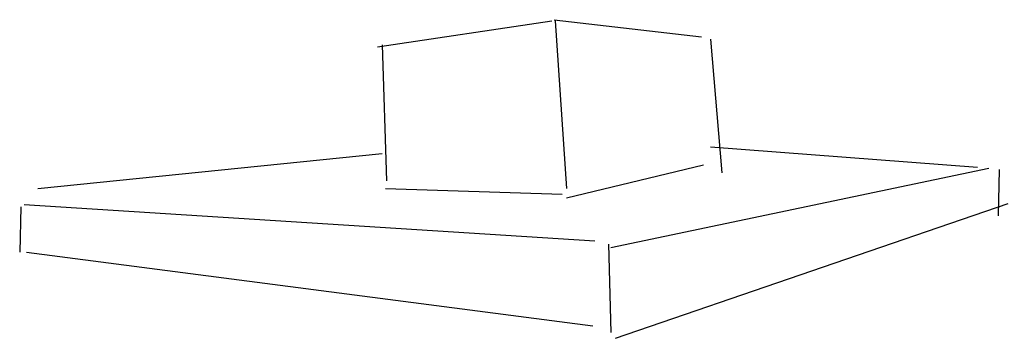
# Model space of a CAD drawing. Header units: metres. Extents: x -424 to 408, y -134 to 134.
import ezdxf

# ---------------------------------------------------------------- set-up
doc = ezdxf.new("R2010")
doc.units = ezdxf.units.M

msp = doc.modelspace()

# ---------------------------------------------------------------- linework, layer by layer
at = {"color": 0}
for p, q in [((25.743565, 133.961884), (149.694061, 119.659904)), ((-122.997032, 111.078712), (23.836634, 133.008423)), ((26.697029, 133.008423), (36.231682, -8.104455)), ((157.321777, 117.752968), (166.85643, 5.244059)), ((-119.183167, 112.985641), (-115.369308, -1.430198)), ((157.321777, 27.173761), (382.3396, 10.011386)), ((-409.036621, -8.104455), (-119.183167, 21.452971)), ((36.231682, -15.732178), (151.600983, 11.918317)), ((73.416832, -57.684654), (391.874268, 9.057921)), ((400.455444, 8.104455), (399.501984, -30.987623)), ((-116.322769, -8.104455), (32.417824, -12.871782)), ((-423.338623, -23.359901), (-424.292084, -61.498516)), ((-420.47821, -21.452971), (60.068317, -51.96386)), ((77.23069, -133.961884), (408.08316, -20.499504)), ((71.509903, -54.824257), (73.416832, -129.19455)), ((-418.571289, -61.498516), (58.161385, -123.473763))]:
    msp.add_line(p, q, dxfattribs=at)

doc.saveas('drawing.dxf')
